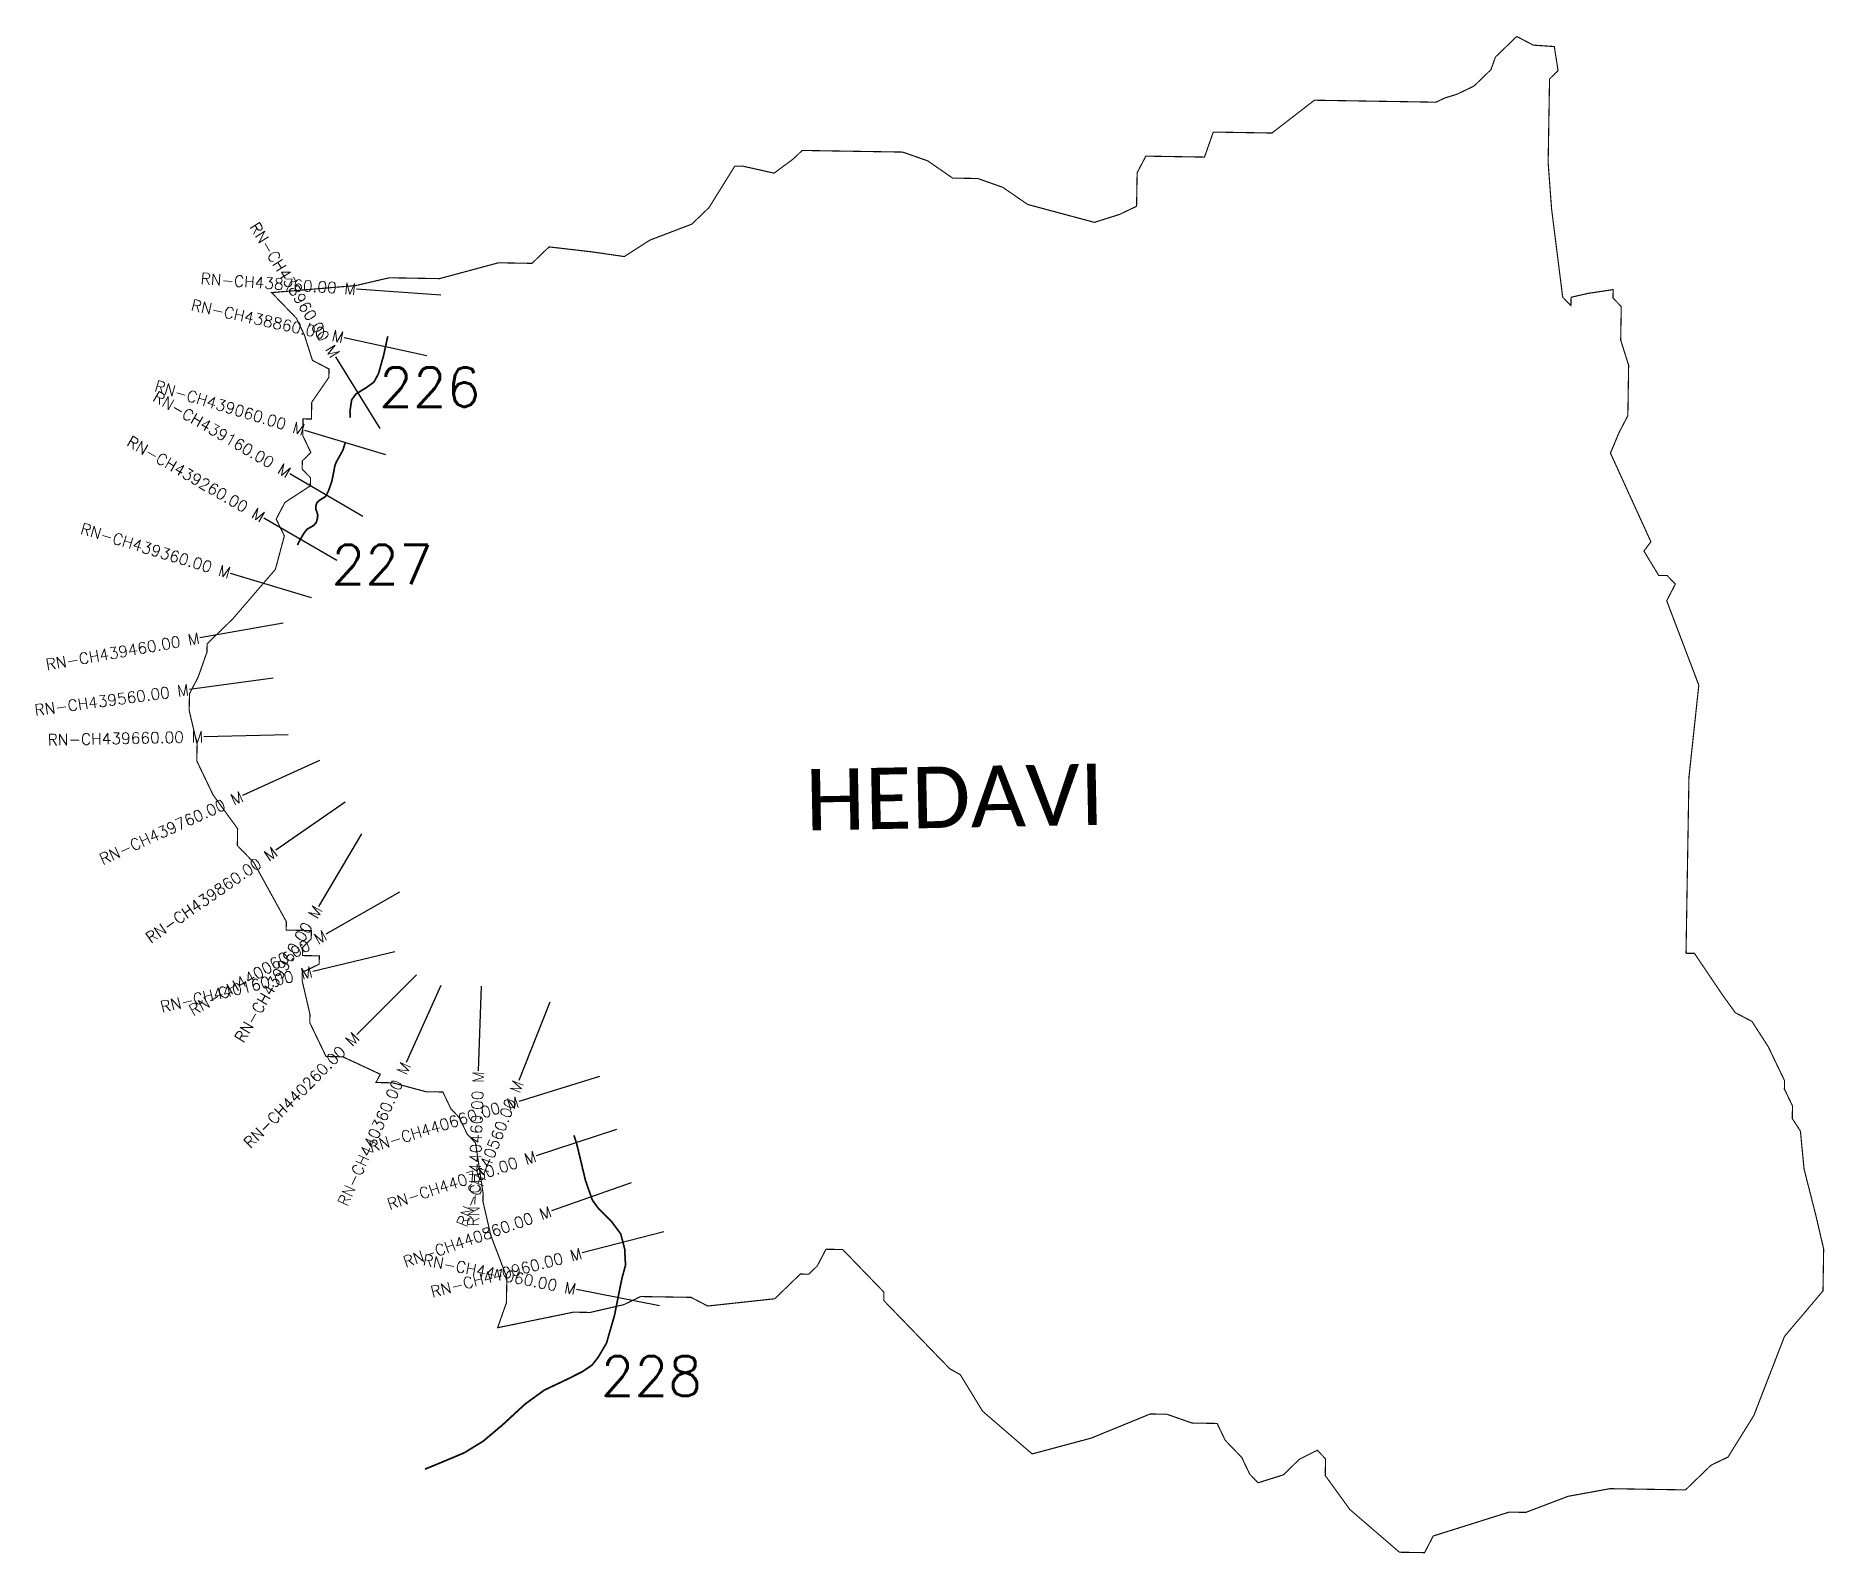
# Model space of a CAD drawing. Header units: metres. Extents: x 309909 to 313082, y 1919072 to 1921764.
import ezdxf
from ezdxf.enums import TextEntityAlignment as Align

# ---------------------------------------------------------------- set-up
doc = ezdxf.new("R2010")
doc.units = ezdxf.units.M
for name, color, linetype in [('CS', 134, 'Continuous'), ('CSMark', 6, 'Continuous'), ('NATURALLY PROTECTED', 3, 'Continuous'), ('VILLAGE NAME', 250, 'Continuous')]:
    doc.layers.add(name, color=color, linetype=linetype)
doc.styles.get("Standard").update_dxf_attribs({"font": 'simplex.shx'})

msp = doc.modelspace()

# ---------------------------------------------------------------- linework, layer by layer
at = {"color": 6, "const_width": 2, "flags": 128}
msp.add_lwpolyline([(310789.8, 1921359.8), (310820, 1921389), (310894.3, 1921380.4), (310953.6, 1921371.9), (310998.7, 1921400.9), (311073.5, 1921429.5), (311103.8, 1921458.7), (311149.6, 1921532.3), (311164.5, 1921532.1), (311219.3, 1921519.8), (311254, 1921545.5), (311269.1, 1921560.1), (311447.5, 1921557.2), (311491.9, 1921541.6), (311536, 1921511.1), (311580.7, 1921510.3), (311625, 1921494.7), (311669.1, 1921464.3), (311787.6, 1921432.5), (311832.5, 1921446.7), (311862.4, 1921461.1), (311863.4, 1921520.5), (311878.8, 1921550), (311982.9, 1921548.3), (311998.5, 1921592.7), (312102.6, 1921591), (312177.9, 1921649.2), (312393.6, 1921645.7), (312408.6, 1921652.9), (312431, 1921659.9), (312461, 1921674.3), (312491.2, 1921703.5), (312499, 1921725.7), (312536.8, 1921762.3), (312566.3, 1921746.9), (312603.5, 1921744.4), (312610.2, 1921701.6), (312595.1, 1921687), (312592.6, 1921538.2), (312598.7, 1921456.3), (312618.4, 1921299.8), (312633, 1921284.7), (312633.3, 1921299.6), (312663.2, 1921306.5), (312707.9, 1921313.2), (312707.6, 1921298.3), (312722.3, 1921283.2), (312721.3, 1921223.7), (312735.4, 1921178.9), (312734, 1921089.6), (312718.6, 1921060.1), (312703.1, 1921023.2), (312774.9, 1920865.9), (312762.5, 1920849.3), (312788.8, 1920806.1), (312803.7, 1920805.9), (312818.3, 1920790.8), (312802.9, 1920761.3), (312859.9, 1920611.5), (312842.4, 1920448.2), (312837.2, 1920135.9), (312852.1, 1920135.7), (312902.9, 1920060.5), (312924.7, 1920030.4), (312954.2, 1920015), (312983.2, 1919969.9), (313012, 1919909.9), (313011.7, 1919895.1), (313026.1, 1919865.1), (313025.7, 1919842.7), (313040.2, 1919820.2), (313046.6, 1919753.2), (313067.5, 1919671), (313081.4, 1919611.3), (313080.2, 1919536.9), (313011.9, 1919456.2), (312957.5, 1919315.8), (312911.7, 1919242.2), (312881.7, 1919227.8), (312836.3, 1919183.9), (312702.5, 1919186.1), (312627.9, 1919172.5), (312553, 1919144), (312523.3, 1919144.5), (312388.7, 1919102.1), (312373.4, 1919072.6), (312328.8, 1919073.3), (312240.8, 1919149.1), (312197.2, 1919209.3), (312197.6, 1919239.1), (312183, 1919254.2), (312151.4, 1919238.4), (312122.8, 1919210.6), (312077.9, 1919196.5), (312063.3, 1919211.6), (312048.9, 1919241.6), (312019.7, 1919271.8), (312005.3, 1919301.8), (311960.7, 1919302.5), (311916.3, 1919318.1), (311886.6, 1919318.6), (311781.7, 1919275.7), (311677.1, 1919247.7), (311589.2, 1919323.5), (311549.7, 1919388.2), (311530.9, 1919398.9), (311413.9, 1919519.8), (311414.1, 1919534.7), (311341, 1919610.3), (311311.3, 1919610.8), (311295.9, 1919581.2), (311280.8, 1919566.6), (311265.9, 1919566.9), (311220.5, 1919523), (311101.4, 1919510.1), (311071.9, 1919525.5), (310982.6, 1919526.9), (310952.6, 1919512.5), (310892.9, 1919498.7), (310863.2, 1919499.2), (310728.8, 1919471.6), (310744.4, 1919516), (310745.2, 1919560.6), (310716.7, 1919635.4), (310702.8, 1919695.2), (310703, 1919710), (310689.6, 1919799.5), (310675, 1919814.7), (310660.6, 1919844.6), (310646, 1919859.8), (310631.6, 1919889.8), (310601.9, 1919890.2), (310542.6, 1919906.1), (310512.9, 1919906.6), (310520.6, 1919921.3), (310454.1, 1919952.2), (310424.4, 1919952.7), (310395.6, 1920012.6), (310395.9, 1920027.5), (310382, 1920087.2), (310382.3, 1920102.1), (310412.2, 1920116.5), (310412.5, 1920131.3), (310382.7, 1920131.8), (310383, 1920146.7), (310398.1, 1920161.3), (310398.3, 1920176.2), (310353.7, 1920177), (310354, 1920191.8), (310296.2, 1920296.9), (310267, 1920327.1), (310267.5, 1920356.9), (310223.8, 1920417.1), (310195.1, 1920477.1), (310195.6, 1920506.8), (310181.6, 1920566.6), (310182.1, 1920596.3), (310197.5, 1920625.8), (310213.1, 1920670.2), (310213.4, 1920685), (310258.7, 1920728.9), (310334.5, 1920816.9), (310350.4, 1920876.2), (310336, 1920906.2), (310351.4, 1920935.6), (310396.5, 1920965.1), (310396.8, 1920979.5), (310382.1, 1920994.6), (310382.3, 1921009.5), (310397.5, 1921024.1), (310383.1, 1921054.1), (310383.6, 1921083.9), (310398.5, 1921083.6), (310399, 1921113.4), (310429.4, 1921157.5), (310429.7, 1921172.3), (310400.2, 1921187.7), (310386, 1921232.6), (310371.7, 1921262.5), (310327.8, 1921307.9), (310476.7, 1921320.3), (310536.5, 1921334.2), (310625.7, 1921332.7), (310730.3, 1921360.8), (310789.8, 1921359.8)], dxfattribs=at)
at = {"layer": 'CS'}
for p, q in [((310628.1, 1921303.3), (310478.5, 1921313.8)), ((310603.1, 1921195.7), (310456.6, 1921227.6)), ((310520.7, 1921066.6), (310441.8, 1921194.2)), ((310530.4, 1921020.4), (310386.8, 1921063.5)), ((310489.7, 1920910.9), (310360.1, 1920986.3)), ((310443.8, 1920832.7), (310313.9, 1920907.7)), ((310398.5, 1920766.2), (310254.9, 1920809.8)), ((310348.2, 1920721.5), (310200.4, 1920695.5)), ((310330.5, 1920623.7), (310181.9, 1920603.8)), ((310357.4, 1920523.2), (310207.4, 1920520.1)), ((310413, 1920477.7), (310276.4, 1920415.7)), ((310458.5, 1920404.2), (310335.3, 1920318.7)), ((310487.4, 1920347.8), (310410.9, 1920218.8)), ((310554.6, 1920244.1), (310424.3, 1920169.8)), ((310546.7, 1920138.3), (310400.7, 1920103.8)), ((310585.1, 1920097.6), (310479, 1919991.5)), ((310628.3, 1920078.8), (310566.8, 1919942)), ((310699.4, 1920077.5), (310694.5, 1919927.6)), ((310821.3, 1920049.4), (310766.3, 1919909.9)), ((310909.7, 1919917.4), (310766.4, 1919873.2)), ((310939.7, 1919823.5), (310797.3, 1919776.6)), ((310965.7, 1919728.4), (310824.1, 1919678.9)), ((311023.7, 1919642), (310878.6, 1919604.2)), ((311016, 1919510.7), (310868.8, 1919539.4))]:
    msp.add_line(p, q, dxfattribs=at)
at = {"layer": 'NATURALLY PROTECTED', "const_width": 3, "flags": 128}
for points in [[(310533.9, 1921230.5), (310526.7, 1921197.2), (310517.6, 1921164.5), (310509.4, 1921149.2), (310495.6, 1921139.2), (310477.2, 1921127.9), (310469.8, 1921117.4), (310466.8, 1921097.6), (310467.4, 1921085.8)], [(310458.5, 1921041.7), (310454.1, 1921028), (310442.6, 1921007.4), (310440, 1921000.7), (310437.9, 1920989.3), (310434.5, 1920972.4), (310428.4, 1920955.5), (310424.9, 1920948.6), (310423, 1920945.8), (310415.4, 1920941.2), (310411.7, 1920938.7), (310408.2, 1920935), (310406.1, 1920929), (310406.5, 1920923.4), (310409.7, 1920913.9), (310409.2, 1920907.5), (310406.9, 1920899.9), (310402.1, 1920894.6), (310391, 1920888.4), (310385.3, 1920881.3), (310375.6, 1920864.5), (310373.7, 1920860)], [(310864.2, 1919813), (310868.8, 1919799.1), (310884.7, 1919732.7), (310896.9, 1919698), (310907.8, 1919683), (310930.2, 1919660.9), (310947.3, 1919637.9), (310954.2, 1919611.3), (310955.7, 1919582.7), (310949.4, 1919559.4), (310943.8, 1919532), (310936.4, 1919494.5), (310922, 1919444.3), (310907.4, 1919419.6), (310896.5, 1919405.4), (310879.1, 1919393.7), (310854.4, 1919381.2), (310811.4, 1919360.8), (310777.6, 1919336.2), (310738, 1919299.7), (310703.4, 1919270.5), (310669.6, 1919249.7), (310619.2, 1919228.6), (310599.9, 1919220.7)]]:
    msp.add_lwpolyline(points, dxfattribs=at)

# ---------------------------------------------------------------- texts
at = {"char_height": 70, "attachment_point": 1}
for s, insert in [('226', (310518.5, 1921175.2)), ('227', (310433.9, 1920860.5)), ('228', (310911.5, 1919420.9))]:
    msp.add_mtext_dynamic_manual_height_columns(s, width=95.172, gutter_width=1, heights=[0], dxfattribs=dict(at, insert=insert))
at = {"layer": 'CSMark'}
for s, rotation, p in [('RN-CH438960.00 M', 301.7001, (310441.3, 1921195)), ('RN-CH438760.00 M', 356.0139, (310477.5, 1921313.8)), ('RN-CH438860.00 M', 347.7218, (310455.6, 1921227.8)), ('RN-CH439160.00 M', 329.8205, (310359.2, 1920986.8)), ('RN-CH439060.00 M', 343.2927, (310385.8, 1921063.8)), ('RN-CH439260.00 M', 330.0022, (310313.1, 1920908.2)), ('RN-CH439360.00 M', 343.131, (310254, 1920810.1)), ('RN-CH439460.00 M', 9.9713, (310199.5, 1920695.3)), ('RN-CH439560.00 M', 7.6391, (310180.9, 1920603.6)), ('RN-CH439660.00 M', 1.1839, (310206.4, 1920520.1)), ('RN-CH439760.00 M', 24.393, (310275.5, 1920415.3)), ('RN-CH439860.00 M', 34.7826, (310334.5, 1920318.1)), ('RN-CH439960.00 M', 59.3388, (310410.4, 1920218)), ('RN-CH440060.00 M', 29.6644, (310423.4, 1920169.3)), ('RN-CH440160.00 M', 13.2966, (310399.7, 1920103.6)), ('RN-CH440260.00 M', 45.016, (310478.3, 1919990.8)), ('RN-CH440360.00 M', 65.784, (310566.4, 1919941.1)), ('RN-CH440560.00 M', 68.4933, (310765.9, 1919908.9)), ('RN-CH440460.00 M', 88.1373, (310694.5, 1919926.6)), ('RN-CH440660.00 M', 17.1368, (310765.4, 1919872.9)), ('RN-CH440760.00 M', 18.2272, (310796.3, 1919776.3)), ('RN-CH440860.00 M', 19.2698, (310823.1, 1919678.6)), ('RN-CH440960.00 M', 14.5747, (310877.6, 1919604)), ('RN-CH441060.00 M', 348.9528, (310867.8, 1919539.6))]:
    msp.add_text(s, height=20, rotation=rotation, dxfattribs=at).set_placement(p, align=Align.MIDDLE_RIGHT)
at = {"layer": 'VILLAGE NAME', "insert": (311273.9, 1920462.4), "char_height": 108.748, "attachment_point": 1, "rotation": 1.1028}
msp.add_mtext_dynamic_manual_height_columns('{\\fCalibri|b0|i0|c0|p34;HEDAVI}', width=1571.314, gutter_width=543.7, heights=[0], dxfattribs=at)

doc.saveas('drawing.dxf')
